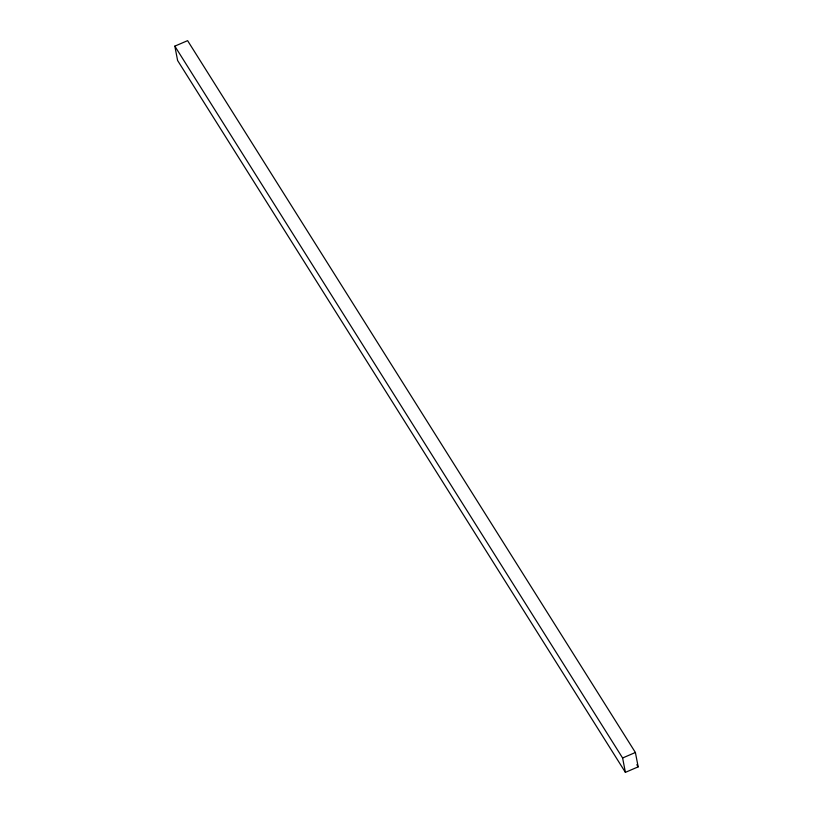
<?xml version="1.0" encoding="UTF-8"?>
<svg xmlns="http://www.w3.org/2000/svg" width="813" height="813" viewBox="0 0 813 813"><rect width="100%" height="100%" fill="white"/><g stroke="black" fill="none" stroke-linecap="round" stroke-linejoin="round"><path stroke-width="1.22" d="M174.825 46.148L187.6 40.65L635.39 752.482L638.175 766.852L625.4 772.35L177.61 60.518L174.825 46.148L622.606 757.99L625.4 772.35M622.606 757.99L635.39 752.482M636.823 764.698L638.175 766.852"/></g></svg>
